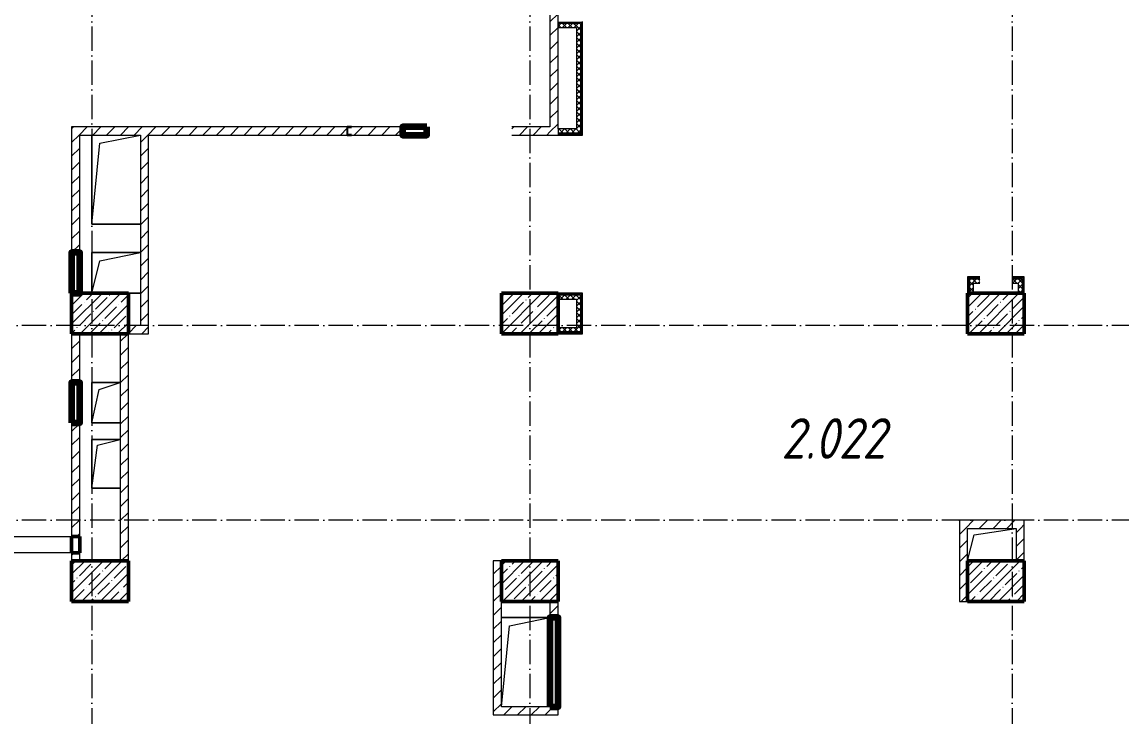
# Model space of a CAD drawing. Header units: millimetres. Extents: x -356862 to 418287, y 0 to 839748.
# Drawn here: x 61297 to 74863, y 524172 to 532741 of the extents above; entities that cross this region are included whole.
import ezdxf

# ---------------------------------------------------------------- set-up
doc = ezdxf.new("R2010")
doc.units = ezdxf.units.MM
doc.linetypes.add('50_200_ШТРИХ_1Т_ш5_п1_п1_', pattern=[700, 500, -100, 0, -100])
for name, color, linetype, lineweight in [('9.7) Заделка 956 шт', 6, 'Continuous', 158), ('A-FLOR-____-OTLN', 7, 'Continuous', 9), ('A-GENM-____-MCUT', 7, 'Continuous', 25), ('A-GENM-____-OTLN', 7, 'Continuous', 9), ('A-GENM-____-OTLN-1', 7, 'Continuous', 25), ('A-WALL-____-MCUT', 7, 'Continuous', 13), ('A-WALL-____-MCUT-1', 7, 'Continuous', 9), ('A-WALL-____-PATT-1', 7, 'Continuous', 9), ('A-WALL-FNSH-MCUT-1', 7, 'Continuous', 9), ('I-WALL-____-OTLN', 7, 'Continuous', 9), ('S-COLS-____-MCUT', 7, 'Continuous', 50), ('S-COLS-____-OTLN', 7, 'Continuous', 9), ('S-GRID-____-OTLN-1', 7, '50_200_ШТРИХ_1Т_ш5_п1_п1_', 9), ('Марки помещений', 7, 'Continuous', 9)]:
    doc.layers.add(name, color=color, linetype=linetype, lineweight=lineweight)
doc.layers.add('A-WALL-____-PATT-3', color=9, linetype='Continuous', lineweight=9, true_color=0x808080)
doc.styles.add('ISOCPEUR_I_2', font='isocpeui.ttf', dxfattribs={"width": 0.85, "height": 2.3})
pattern_1 = [(45, (-15591.66, 459015.94), (-84.85281, 84.85281), [])]
pattern_2 = [(45, (-15591.663, 459015.94), (-35.35534, 35.35534), []), (135, (-15591.663, 459015.94), (-35.35534, -35.35534), [])]

# ---------------------------------------------------------------- blocks, each defined once
blk = doc.blocks.new('BSC_Колонна _Прямоугольная - 500х700-V129-АР1_План отверстий 2 этажа в осях 1-64_Ю-ЯЯ')
at = {"layer": 'S-COLS-____-OTLN'}
h = blk.add_hatch(dxfattribs=at)
h.set_pattern_fill('FP_142', color=256, style=0, pattern_type=2)
h.set_pattern_definition([(315, (-66831.04, 77850), (114.04925, 114.04925), []), (315, (-66831.04, 77735.95), (114.04925, 114.04925), [201.613, -40.323, 3.353, -36.97])])
h.paths.add_polyline_path([(-250, -350), (250, -350), (250, 350), (-250, 350), (-250, 95)], flags=0)
at = {"layer": 'S-COLS-____-MCUT'}
for p, q in [((250, 350), (-250, 350)), ((-250, 350), (-250, -350)), ((250, -350), (250, 350)), ((-250, -350), (250, -350))]:
    blk.add_line(p, q, dxfattribs=at)
blk = doc.blocks.new('BSC_Колонна _Прямоугольная - 500х700-V130-АР1_План отверстий 2 этажа в осях 1-64_Ю-ЯЯ')
at = {"layer": 'S-COLS-____-OTLN'}
h = blk.add_hatch(dxfattribs=at)
h.set_pattern_fill('FP_143', color=256, style=0, pattern_type=2)
h.set_pattern_definition([(315, (-66831.04, 83150), (114.04925, 114.04925), []), (315, (-66831.04, 83035.95), (114.04925, 114.04925), [201.613, -40.323, 3.353, -36.97])])
h.paths.add_polyline_path([(-250, -350), (250, -350), (250, 350), (-250, 350)], flags=0)
at = {"layer": 'S-COLS-____-MCUT'}
for p, q in [((250, 350), (-250, 350)), ((-250, 350), (-250, -350)), ((250, -350), (250, 350)), ((-250, -350), (250, -350))]:
    blk.add_line(p, q, dxfattribs=at)
blk = doc.blocks.new('BSC_Колонна _Прямоугольная - 500х700-V131-АР1_План отверстий 2 этажа в осях 1-64_Ю-ЯЯ')
at = {"layer": 'S-COLS-____-OTLN'}
h = blk.add_hatch(dxfattribs=at)
h.set_pattern_fill('FP_144', color=256, style=0, pattern_type=2)
h.set_pattern_definition([(315, (-66831.04, 88900), (114.04925, 114.04925), []), (315, (-66831.04, 88785.95), (114.04925, 114.04925), [201.613, -40.323, 3.353, -36.97])])
h.paths.add_polyline_path([(-250, -350), (250, -350), (250, 350), (-250, 350)], flags=0)
at = {"layer": 'S-COLS-____-MCUT'}
for p, q in [((250, 350), (-250, 350)), ((-250, 350), (-250, -350)), ((250, -350), (250, 350)), ((-250, -350), (250, -350))]:
    blk.add_line(p, q, dxfattribs=at)
blk = doc.blocks.new('BSC_Колонна _Прямоугольная - 500х700-V132-АР1_План отверстий 2 этажа в осях 1-64_Ю-ЯЯ')
at = {"layer": 'S-COLS-____-OTLN'}
h = blk.add_hatch(dxfattribs=at)
h.set_pattern_fill('FP_145', color=256, style=0, pattern_type=2)
h.set_pattern_definition([(315, (-70131.04, 77850), (114.04925, 114.04925), []), (315, (-70131.04, 77735.95), (114.04925, 114.04925), [201.613, -40.323, 3.353, -36.97])])
h.paths.add_polyline_path([(-250, 350), (-250, -350), (250, -350), (250, 350), (9, 350)], flags=0)
at = {"layer": 'S-COLS-____-MCUT'}
for p, q in [((250, 350), (-250, 350)), ((-250, 350), (-250, -350)), ((250, -350), (250, 250)), ((-250, -350), (250, -350))]:
    blk.add_line(p, q, dxfattribs=at)
blk = doc.blocks.new('BSC_Колонна _Прямоугольная - 500х700-V133-АР1_План отверстий 2 этажа в осях 1-64_Ю-ЯЯ')
at = {"layer": 'S-COLS-____-OTLN'}
h = blk.add_hatch(dxfattribs=at)
h.set_pattern_fill('FP_146', color=256, style=0, pattern_type=2)
h.set_pattern_definition([(315, (-70131.04, 83150), (114.04925, 114.04925), []), (315, (-70131.04, 83035.95), (114.04925, 114.04925), [201.613, -40.323, 3.353, -36.97])])
h.paths.add_polyline_path([(-250, 350), (-250, -350), (250, -350), (250, 350), (9, 350)], flags=0)
at = {"layer": 'S-COLS-____-MCUT'}
for p, q in [((250, 350), (-250, 350)), ((-250, 350), (-250, -350)), ((250, -350), (250, 350)), ((-250, -350), (250, -350))]:
    blk.add_line(p, q, dxfattribs=at)
blk = doc.blocks.new('BSC_Колонна _Прямоугольная - 500х700-V134-АР1_План отверстий 2 этажа в осях 1-64_Ю-ЯЯ')
at = {"layer": 'S-COLS-____-OTLN'}
h = blk.add_hatch(dxfattribs=at)
h.set_pattern_fill('FP_147', color=256, style=0, pattern_type=2)
h.set_pattern_definition([(315, (-70131.04, 88900), (114.04925, 114.04925), []), (315, (-70131.04, 88785.95), (114.04925, 114.04925), [201.613, -40.323, 3.353, -36.97])])
h.paths.add_polyline_path([(-250, -350), (250, -350), (250, 350), (-250, 350)], flags=0)
at = {"layer": 'S-COLS-____-MCUT'}
for p, q in [((250, 350), (-250, 350)), ((-250, 350), (-250, -350)), ((250, -350), (250, 350)), ((-250, -350), (250, -350))]:
    blk.add_line(p, q, dxfattribs=at)
blk = doc.blocks.new('154_Фахверк_СКБ_Швеллер - Тип_100_3960-28318856-АР1_План отверстий 2 этажа в осях 1-64_Ю-ЯЯ')
at = {"layer": 'A-GENM-____-MCUT'}
for p, q in [((175, 50), (125, 50)), ((125, 50), (125, -50)), ((128, 47), (175, 47)), ((128, -47), (128, 47)), ((175, 47), (175, 50)), ((125, -50), (175, -50)), ((175, -47), (128, -47)), ((175, -50), (175, -47))]:
    blk.add_line(p, q, dxfattribs=at)
blk = doc.blocks.new('AR_Отверстие прямоугольное _в плите_ - AR_Отверстие прямоугольное _в плите_-30552531-АР1_План отверстий 2 этажа в осях 1-64_Ю-ЯЯ')
at = {"layer": 'A-GENM-____-OTLN'}
for p, q in [((-220, 120), (300, 200)), ((-300, -200), (-220, 120))]:
    blk.add_line(p, q, dxfattribs=at)
blk = doc.blocks.new('AR_Отверстие прямоугольное _в плите_ - AR_Отверстие прямоугольное _в плите_-30552653-АР1_План отверстий 2 этажа в осях 1-64_Ю-ЯЯ')
at = {"layer": 'A-GENM-____-OTLN'}
for p, q in [((300, 250), (-300, 250)), ((-300, 250), (-300, -250)), ((-300, -250), (-200, 150)), ((-200, 150), (300, 250)), ((150, -250), (300, -250))]:
    blk.add_line(p, q, dxfattribs=at)
blk = doc.blocks.new('AR_Отверстие прямоугольное _в плите_ - AR_Отверстие прямоугольное _в плите_-30552540-АР1_План отверстий 2 этажа в осях 1-64_Ю-ЯЯ')
at = {"layer": 'A-GENM-____-OTLN'}
for p, q in [((175, 250), (-175, 250)), ((-175, 250), (-175, -250)), ((-175, -250), (-87, 163)), ((-87, 163), (175, 250)), ((-175, -250), (175, -250))]:
    blk.add_line(p, q, dxfattribs=at)
blk = doc.blocks.new('AR_Отверстие прямоугольное _в плите_ - AR_Отверстие прямоугольное _в плите_-30552533-АР1_План отверстий 2 этажа в осях 1-64_Ю-ЯЯ')
at = {"layer": 'A-GENM-____-OTLN'}
for p, q in [((175, 300), (-175, 300)), ((-175, 300), (-175, -300)), ((-105, 230), (175, 300)), ((-175, -300), (-105, 230)), ((-175, -300), (175, -300))]:
    blk.add_line(p, q, dxfattribs=at)
blk = doc.blocks.new('AR_Отверстие прямоугольное _в плите_ - AR_Отверстие прямоугольное _в плите_-30552713-АР1_План отверстий 2 этажа в осях 1-64_Ю-ЯЯ')
at = {"layer": 'A-GENM-____-OTLN'}
for p, q in [((300, 550), (-300, 550)), ((-200, 450), (300, 550)), ((-300, -550), (-200, 450))]:
    blk.add_line(p, q, dxfattribs=at)
blk = doc.blocks.new('AR_Отверстие прямоугольное _в плите_ - AR_Отверстие прямоугольное _в плите_-V181-АР1_План отверстий 2 этажа в осях 1-64_Ю-ЯЯ')
at = {"layer": 'A-GENM-____-OTLN'}
for p, q in [((-300, 550), (-300, -550)), ((-200, 450), (300, 550)), ((-300, -550), (-200, 450)), ((-300, -550), (300, -550))]:
    blk.add_line(p, q, dxfattribs=at)
blk = doc.blocks.new('BSC_Колонна _Прямоугольная1 - 200х100 _металл_-35191705-АР1_План отверстий 2 этажа в осях 1-64_Ю-ЯЯ')
at = {"layer": 'S-COLS-____-MCUT'}
for p, q in [((100, 50), (-100, 50)), ((-100, 50), (-100, -50)), ((100, -50), (100, 50)), ((-100, -50), (100, -50))]:
    blk.add_line(p, q, dxfattribs=at)
blk = doc.blocks.new('2этаж')
at = {"layer": 'S-GRID-____-OTLN-1', "color": 251, "ltscale": 0.6, "true_color": 0x636466}
for p, q in [((62158.3, 549908.8), (62158.3, 498997)), ((67558.3, 549908.8), (67558.3, 498997)), ((73508.3, 549908.8), (73508.3, 498997)), ((88482.7, 528997), (33650.4, 528997)), ((88482.7, 526597), (-20260.4, 526597))]:
    blk.add_line(p, q, dxfattribs=at)

msp = doc.modelspace()

# ---------------------------------------------------------------- hatches: boundary and pattern name
at = {"layer": 'A-WALL-____-PATT-1'}
h = msp.add_hatch(dxfattribs=at)
h.set_pattern_fill('FP_4', color=256, style=0, pattern_type=2)
h.set_pattern_definition(pattern_1)
h.paths.add_polyline_path([(67808.3366, 531346.983), (67908.3366, 531346.983), (67908.3366, 534346.983), (67808.3366, 534346.983), (67808.3366, 531446.983)], flags=0)
h = msp.add_hatch(dxfattribs=at)
h.set_pattern_fill('FP_4', color=256, style=0, pattern_type=2)
h.set_pattern_definition(pattern_1)
h.paths.add_polyline_path([(67808.3366, 531346.983), (67808.3366, 531446.983), (67338.3366, 531446.983), (67338.3366, 531346.983), (67465.6869, 531346.983)], flags=0)
h.paths.add_polyline_path([(61908.3366, 531346.983), (65308.3366, 531346.983), (65308.3366, 531446.983), (61908.3366, 531446.983)], flags=0)
h.paths.add_polyline_path([(65988.3366, 531346.983), (65988.3366, 531446.983), (65358.3366, 531446.983), (65358.3366, 531443.983), (65311.3366, 531443.983), (65311.3366, 531349.983), (65358.3366, 531349.983), (65358.3366, 531346.983), (65698.1862, 531346.983)], flags=0)
h = msp.add_hatch(dxfattribs=at)
h.set_pattern_fill('FP_4', color=256, style=0, pattern_type=2)
h.set_pattern_definition(pattern_1)
h.paths.add_polyline_path([(61908.3366, 529896.983), (62008.3366, 529896.983), (62008.3366, 531346.983), (61908.3366, 531346.983)], flags=0)
h = msp.add_hatch(dxfattribs=at)
h.set_pattern_fill('FP_4', color=256, style=0, pattern_type=2)
h.set_pattern_definition(pattern_1)
h.paths.add_polyline_path([(62858.3366, 528896.983), (62858.3366, 531346.983), (62758.3366, 531346.983), (62758.3366, 528896.983)], flags=0)
h = msp.add_hatch(dxfattribs=at)
h.set_pattern_fill('FP_4', color=256, style=0, pattern_type=2)
h.set_pattern_definition(pattern_1)
h.paths.add_polyline_path([(62758.3366, 528896.983), (62758.3366, 528996.983), (62608.3366, 528996.983), (62608.3366, 528896.983)], flags=0)
h = msp.add_hatch(dxfattribs=at)
h.set_pattern_fill('FP_4', color=256, style=0, pattern_type=2)
h.set_pattern_definition(pattern_1)
h.paths.add_polyline_path([(61908.3366, 526096.983), (62008.3366, 526096.983), (62008.3366, 526196.983), (61908.3366, 526196.983)], flags=0)
h.paths.add_polyline_path([(62008.3366, 526396.983), (62008.3366, 527796.983), (61908.3366, 527796.983), (61908.3366, 526396.983)], flags=0)
h.paths.add_polyline_path([(61908.3366, 528296.983), (62008.3366, 528296.983), (62008.3366, 528896.983), (61908.3366, 528896.983)], flags=0)
h = msp.add_hatch(dxfattribs=at)
h.set_pattern_fill('FP_4', color=256, style=0, pattern_type=2)
h.set_pattern_definition(pattern_1)
h.paths.add_polyline_path([(62608.3366, 526096.983), (62608.3366, 528896.983), (62508.3366, 528896.983), (62508.3366, 526096.983)], flags=0)
h = msp.add_hatch(dxfattribs=at)
h.set_pattern_fill('FP_4', color=256, style=0, pattern_type=2)
h.set_pattern_definition(pattern_1)
h.paths.add_polyline_path([(73558.3366, 526496.983), (73658.3366, 526496.983), (73658.3366, 526596.983), (72858.3366, 526596.983), (72858.3366, 526496.983), (72958.3366, 526496.983)], flags=0)
h = msp.add_hatch(dxfattribs=at)
h.set_pattern_fill('FP_4', color=256, style=0, pattern_type=2)
h.set_pattern_definition(pattern_1)
h.paths.add_polyline_path([(72958.3366, 525596.983), (72958.3366, 526496.983), (72858.3366, 526496.983), (72858.3366, 525596.983)], flags=0)
h = msp.add_hatch(dxfattribs=at)
h.set_pattern_fill('FP_4', color=256, style=0, pattern_type=2)
h.set_pattern_definition(pattern_1)
h.paths.add_polyline_path([(73658.3366, 526096.983), (73658.3366, 526496.983), (73558.3366, 526496.983), (73558.3366, 526096.983)], flags=0)
h = msp.add_hatch(dxfattribs=at)
h.set_pattern_fill('FP_4', color=256, style=0, pattern_type=2)
h.set_pattern_definition(pattern_1)
h.paths.add_polyline_path([(67208.3366, 524196.983), (67208.3366, 526096.983), (67108.3366, 526096.983), (67108.3366, 524196.983)], flags=0)
h = msp.add_hatch(dxfattribs=at)
h.set_pattern_fill('FP_4', color=256, style=0, pattern_type=2)
h.set_pattern_definition(pattern_1)
h.paths.add_polyline_path([(67908.3366, 524196.983), (67908.3366, 524296.983), (67808.3366, 524296.983), (67808.3366, 524196.983)], flags=0)
h.paths.add_polyline_path([(67808.3366, 525396.983), (67908.3366, 525396.983), (67908.3366, 525596.983), (67808.3366, 525596.983)], flags=0)
h = msp.add_hatch(dxfattribs=at)
h.set_pattern_fill('FP_4', color=256, style=0, pattern_type=2)
h.set_pattern_definition(pattern_1)
h.paths.add_polyline_path([(67808.3366, 524196.983), (67808.3366, 524296.983), (67208.3366, 524296.983), (67208.3366, 524196.983)], flags=0)
at = {"layer": 'A-WALL-____-PATT-3'}
h = msp.add_hatch(dxfattribs=at)
h.set_pattern_fill('FP_7', color=256, style=0, pattern_type=2)
h.set_pattern_definition(pattern_2)
h.paths.add_polyline_path([(68183.3366, 531421.983), (68183.3366, 532721.983), (68133.3366, 532721.983), (68133.3366, 531421.983)], flags=0)
h.paths.add_polyline_path([(68133.3366, 535721.983), (68183.3366, 535721.983), (68183.3366, 537071.983), (68133.3366, 537071.983), (68133.3366, 535771.983)], flags=0)
h.paths.add_polyline_path([(68183.3366, 540071.983), (68183.3366, 541421.983), (68133.3366, 541421.983), (68133.3366, 540071.983)], flags=0)
h = msp.add_hatch(dxfattribs=at)
h.set_pattern_fill('FP_7', color=256, style=0, pattern_type=2)
h.set_pattern_definition(pattern_2)
h.paths.add_polyline_path([(68133.3366, 532671.983), (68133.3366, 532721.983), (67908.3366, 532721.983), (67908.3366, 532671.983)], flags=0)
h = msp.add_hatch(dxfattribs=at)
h.set_pattern_fill('FP_7', color=256, style=0, pattern_type=2)
h.set_pattern_definition(pattern_2)
h.paths.add_polyline_path([(68183.3366, 531371.983), (68183.3366, 531421.983), (67908.3366, 531421.983), (67908.3366, 531371.983)], flags=0)
h = msp.add_hatch(dxfattribs=at)
h.set_pattern_fill('FP_7', color=256, style=0, pattern_type=2)
h.set_pattern_definition(pattern_2)
h.paths.add_polyline_path([(72983.3366, 529521.983), (73108.3366, 529521.983), (73108.3366, 529571.983), (72983.3366, 529571.983)], flags=0)
h.paths.add_polyline_path([(73633.3366, 529521.983), (73633.3366, 529571.983), (73508.3366, 529571.983), (73508.3366, 529521.983), (73583.3366, 529521.983)], flags=0)
h = msp.add_hatch(dxfattribs=at)
h.set_pattern_fill('FP_7', color=256, style=0, pattern_type=2)
h.set_pattern_definition(pattern_2)
h.paths.add_polyline_path([(73033.3366, 529396.983), (73033.3366, 529521.983), (72983.3366, 529521.983), (72983.3366, 529396.983)], flags=0)
h = msp.add_hatch(dxfattribs=at)
h.set_pattern_fill('FP_7', color=256, style=0, pattern_type=2)
h.set_pattern_definition(pattern_2)
h.paths.add_polyline_path([(73633.3366, 529396.983), (73633.3366, 529521.983), (73583.3366, 529521.983), (73583.3366, 529396.983)], flags=0)
h = msp.add_hatch(dxfattribs=at)
h.set_pattern_fill('FP_7', color=256, style=0, pattern_type=2)
h.set_pattern_definition(pattern_2)
h.paths.add_polyline_path([(68133.3366, 529321.983), (68133.3366, 529371.983), (67908.3366, 529371.983), (67908.3366, 529321.983)], flags=0)
h = msp.add_hatch(dxfattribs=at)
h.set_pattern_fill('FP_7', color=256, style=0, pattern_type=2)
h.set_pattern_definition(pattern_2)
h.paths.add_polyline_path([(68133.3366, 528971.983), (68183.3366, 528971.983), (68183.3366, 529371.983), (68133.3366, 529371.983), (68133.3366, 529155.8316)], flags=0)
h = msp.add_hatch(dxfattribs=at)
h.set_pattern_fill('FP_7', color=256, style=0, pattern_type=2)
h.set_pattern_definition(pattern_2)
h.paths.add_polyline_path([(68183.3366, 528921.983), (68183.3366, 528971.983), (67908.3366, 528971.983), (67908.3366, 528921.983)], flags=0)

# ---------------------------------------------------------------- linework, layer by layer
at = {"layer": '9.7) Заделка 956 шт'}
for points in [[(66288.3366, 531446.983), (65988.3366, 531446.983), (65988.3366, 531346.983), (66288.3366, 531346.983)], [(61908.3366, 529396.983), (62008.3366, 529396.983), (62008.3366, 529896.983), (61908.3366, 529896.983)], [(61908.3366, 527796.983), (62008.3366, 527796.983), (62008.3366, 528296.983), (61908.3366, 528296.983)], [(67808.3366, 524296.983), (67908.3366, 524296.983), (67908.3366, 525396.983), (67808.3366, 525396.983)]]:
    msp.add_lwpolyline(points, close=True, dxfattribs=at)
at = {"layer": 'A-FLOR-____-OTLN'}
for p, q in [((62158.3366, 530246.983), (62158.3366, 531346.983)), ((62758.3366, 530246.983), (62158.3366, 530246.983)), ((62158.3366, 529896.983), (62758.3366, 529896.983)), ((62158.3366, 529396.983), (62158.3366, 529896.983)), ((62758.3366, 529396.983), (62608.3366, 529396.983)), ((62158.3366, 528296.983), (62508.3366, 528296.983)), ((62158.3366, 527796.983), (62158.3366, 528296.983)), ((62508.3366, 527796.983), (62158.3366, 527796.983)), ((62158.3366, 527594.6171), (62508.3366, 527594.6171)), ((62158.3366, 526994.6171), (62158.3366, 527594.6171)), ((62508.3366, 526994.6171), (62158.3366, 526994.6171)), ((67208.3366, 525396.6355), (67808.3366, 525396.6355))]:
    msp.add_line(p, q, dxfattribs=at)
at = {"layer": 'A-WALL-____-MCUT'}
for p, q in [((67908.3366, 532721.983), (67908.3366, 532671.983)), ((68183.3366, 532721.983), (67908.3366, 532721.983)), ((67908.3366, 532671.983), (68133.3366, 532671.983)), ((68133.3366, 532671.983), (68133.3366, 531421.983)), ((68183.3366, 532721.983), (68183.3366, 531371.983)), ((68133.3366, 531421.983), (67908.3366, 531421.983)), ((67908.3366, 531421.983), (67908.3366, 531371.983)), ((68183.3366, 531371.983), (67908.3366, 531371.983)), ((73108.3366, 529571.983), (72983.3366, 529571.983)), ((72983.3366, 529571.983), (72983.3366, 529396.983)), ((73033.3366, 529521.983), (73108.3366, 529521.983)), ((73033.3366, 529396.983), (73033.3366, 529521.983)), ((73633.3366, 529571.983), (73508.3366, 529571.983)), ((73508.3366, 529521.983), (73583.3366, 529521.983)), ((73583.3366, 529521.983), (73583.3366, 529396.983)), ((73633.3366, 529571.983), (73633.3366, 529396.983)), ((68183.3366, 529371.983), (67908.3366, 529371.983)), ((68183.3366, 529371.983), (68183.3366, 528921.983)), ((67908.3366, 529321.983), (68133.3366, 529321.983)), ((68133.3366, 529321.983), (68133.3366, 528971.983)), ((68133.3366, 528971.983), (67908.3366, 528971.983)), ((68183.3366, 528921.983), (67908.3366, 528921.983))]:
    msp.add_line(p, q, dxfattribs=at)
at = {"layer": 'A-WALL-____-MCUT-1'}
for p, q in [((68195.8366, 532734.483), (67908.3366, 532734.483)), ((68195.8366, 532734.483), (68195.8366, 531359.483)), ((68195.8366, 531359.483), (67908.3366, 531359.483)), ((73108.3366, 529584.483), (72970.8366, 529584.483)), ((72970.8366, 529584.483), (72970.8366, 529396.983)), ((73645.8366, 529584.483), (73508.3366, 529584.483)), ((73645.8366, 529584.483), (73645.8366, 529396.983)), ((68195.8366, 529384.483), (67908.3366, 529384.483)), ((68195.8366, 529384.483), (68195.8366, 528909.483)), ((68195.8366, 528909.483), (67908.3366, 528909.483))]:
    msp.add_line(p, q, dxfattribs=at)
at = {"layer": 'A-WALL-FNSH-MCUT-1'}
for p, q in [((67908.3366, 531421.983), (67908.3366, 534346.983)), ((67808.3366, 533996.983), (67808.3366, 531446.983)), ((68208.3366, 531346.983), (68208.3366, 532746.983)), ((65308.3366, 531446.983), (61908.3366, 531446.983)), ((61908.3366, 531446.983), (61908.3366, 529896.983)), ((65988.3366, 531446.983), (65358.3366, 531446.983)), ((67808.3366, 531446.983), (67338.3366, 531446.983)), ((62008.3366, 531346.983), (62758.3366, 531346.983)), ((62008.3366, 529896.983), (62008.3366, 531346.983)), ((62758.3366, 531346.983), (62758.3366, 528996.983)), ((62858.3366, 528896.983), (62858.3366, 531346.983)), ((62858.3366, 531346.983), (65308.3366, 531346.983)), ((65358.3366, 531346.983), (65988.3366, 531346.983)), ((67338.3366, 531346.983), (68208.3366, 531346.983)), ((67908.3366, 531371.983), (67908.3366, 531346.983)), ((73108.3366, 529596.983), (72958.3366, 529596.983)), ((72958.3366, 529596.983), (72958.3366, 529396.983)), ((73658.3366, 529596.983), (73508.3366, 529596.983)), ((73658.3366, 529396.983), (73658.3366, 529596.983)), ((68208.3366, 529396.983), (67908.3366, 529396.983)), ((68208.3366, 528896.983), (68208.3366, 529396.983)), ((62758.3366, 528996.983), (62608.3366, 528996.983)), ((61908.3366, 528896.983), (61908.3366, 528296.983)), ((62008.3366, 528296.983), (62008.3366, 528896.983)), ((62508.3366, 528896.983), (62508.3366, 526096.983)), ((62608.3366, 528896.983), (62858.3366, 528896.983)), ((62608.3366, 526096.983), (62608.3366, 528896.983)), ((67908.3366, 528896.983), (68208.3366, 528896.983)), ((61908.3366, 527796.983), (61908.3366, 526396.983)), ((62008.3366, 526396.983), (62008.3366, 527796.983)), ((73658.3366, 526596.983), (72858.3366, 526596.983)), ((72858.3366, 526596.983), (72858.3366, 525596.983)), ((73658.3366, 526096.983), (73658.3366, 526596.983)), ((72958.3366, 526496.983), (73558.3366, 526496.983)), ((72958.3366, 526096.983), (72958.3366, 526496.983)), ((73558.3366, 526496.983), (73558.3366, 526096.983)), ((61908.3366, 526196.983), (61908.3366, 526096.983)), ((62008.3366, 526096.983), (62008.3366, 526196.983)), ((67208.3366, 526096.983), (67108.3366, 526096.983)), ((67108.3366, 526096.983), (67108.3366, 524196.983)), ((67208.3366, 524296.983), (67208.3366, 525596.983)), ((67808.3366, 525596.983), (67808.3366, 525396.983)), ((67908.3366, 525396.983), (67908.3366, 525596.983)), ((72858.3366, 525596.983), (72958.3366, 525596.983)), ((67808.3366, 524296.983), (67208.3366, 524296.983)), ((67908.3366, 524196.983), (67908.3366, 524296.983)), ((67108.3366, 524196.983), (67908.3366, 524196.983))]:
    msp.add_line(p, q, dxfattribs=at)
at = {"layer": 'I-WALL-____-OTLN'}
for p, q in [((59658.3366, 526396.983), (61908.3366, 526396.983)), ((61908.3366, 526196.983), (59658.3366, 526196.983))]:
    msp.add_line(p, q, dxfattribs=at)
at = {"layer": 'S-GRID-____-OTLN-1', "color": 251, "ltscale": 0.6, "true_color": 0x636466}
for p, q in [((62158.3366, 549908.7924), (62158.3366, 498996.983)), ((62158.3366, 549908.7924), (62158.3366, 498996.983)), ((67558.3366, 549908.7924), (67558.3366, 498996.983)), ((67558.3366, 549908.7924), (67558.3366, 498996.983)), ((73508.3366, 549908.7924), (73508.3366, 498996.983)), ((73508.3366, 549908.7924), (73508.3366, 498996.983)), ((88482.7432, 528996.983), (33650.3543, 528996.983)), ((88482.7432, 528996.983), (33650.3543, 528996.983)), ((88482.7432, 526596.983), (-20260.4336, 526596.983)), ((88482.7432, 526596.983), (-20260.4336, 526596.983))]:
    msp.add_line(p, q, dxfattribs=at)

# ---------------------------------------------------------------- block references
at = {"color": 18, "true_color": 0x000000}
msp.add_blockref('2этаж', (0, 0), dxfattribs=at)
at = {"layer": 'A-GENM-____-OTLN'}
for name, p in [('AR_Отверстие прямоугольное _в плите_ - AR_Отверстие прямоугольное _в плите_-V181-АР1_План отверстий 2 этажа в осях 1-64_Ю-ЯЯ', (62458.3366, 530796.983)), ('AR_Отверстие прямоугольное _в плите_ - AR_Отверстие прямоугольное _в плите_-30552653-АР1_План отверстий 2 этажа в осях 1-64_Ю-ЯЯ', (62458.3366, 529646.983)), ('AR_Отверстие прямоугольное _в плите_ - AR_Отверстие прямоугольное _в плите_-30552540-АР1_План отверстий 2 этажа в осях 1-64_Ю-ЯЯ', (62333.3366, 528046.983)), ('AR_Отверстие прямоугольное _в плите_ - AR_Отверстие прямоугольное _в плите_-30552533-АР1_План отверстий 2 этажа в осях 1-64_Ю-ЯЯ', (62333.3366, 527294.6171)), ('AR_Отверстие прямоугольное _в плите_ - AR_Отверстие прямоугольное _в плите_-30552531-АР1_План отверстий 2 этажа в осях 1-64_Ю-ЯЯ', (73258.3366, 526296.983)), ('AR_Отверстие прямоугольное _в плите_ - AR_Отверстие прямоугольное _в плите_-30552713-АР1_План отверстий 2 этажа в осях 1-64_Ю-ЯЯ', (67508.3366, 524846.6355))]:
    msp.add_blockref(name, p, dxfattribs=at)
at = {"layer": 'A-GENM-____-OTLN-1'}
msp.add_blockref('154_Фахверк_СКБ_Швеллер - Тип_100_3960-28318856-АР1_План отверстий 2 этажа в осях 1-64_Ю-ЯЯ', (65183.3366, 531396.983), dxfattribs=at)
at = {"layer": 'S-COLS-____-OTLN'}
for name, p, rotation in [('BSC_Колонна _Прямоугольная - 500х700-V132-АР1_План отверстий 2 этажа в осях 1-64_Ю-ЯЯ', (62258.3366, 529146.983), 89.9999999999999), ('BSC_Колонна _Прямоугольная - 500х700-V133-АР1_План отверстий 2 этажа в осях 1-64_Ю-ЯЯ', (67558.3366, 529146.983), 89.9999999999999), ('BSC_Колонна _Прямоугольная - 500х700-V134-АР1_План отверстий 2 этажа в осях 1-64_Ю-ЯЯ', (73308.3366, 529146.983), 89.9999999999999), ('BSC_Колонна _Прямоугольная1 - 200х100 _металл_-35191705-АР1_План отверстий 2 этажа в осях 1-64_Ю-ЯЯ', (61958.3366, 526296.983), 270.0000000000001), ('BSC_Колонна _Прямоугольная - 500х700-V129-АР1_План отверстий 2 этажа в осях 1-64_Ю-ЯЯ', (62258.3366, 525846.983), 89.9999999999999), ('BSC_Колонна _Прямоугольная - 500х700-V130-АР1_План отверстий 2 этажа в осях 1-64_Ю-ЯЯ', (67558.3366, 525846.983), 89.9999999999999), ('BSC_Колонна _Прямоугольная - 500х700-V131-АР1_План отверстий 2 этажа в осях 1-64_Ю-ЯЯ', (73308.3366, 525846.983), 89.9999999999999)]:
    msp.add_blockref(name, p, dxfattribs=dict(at, rotation=rotation))

# ---------------------------------------------------------------- texts
at = {"layer": 'Марки помещений', "insert": (70660.6863, 527856.3196), "char_height": 500, "width": 785.65375, "attachment_point": 1, "style": 'ISOCPEUR_I_2'}
msp.add_mtext('2.022', dxfattribs=at)

doc.saveas('drawing.dxf')
